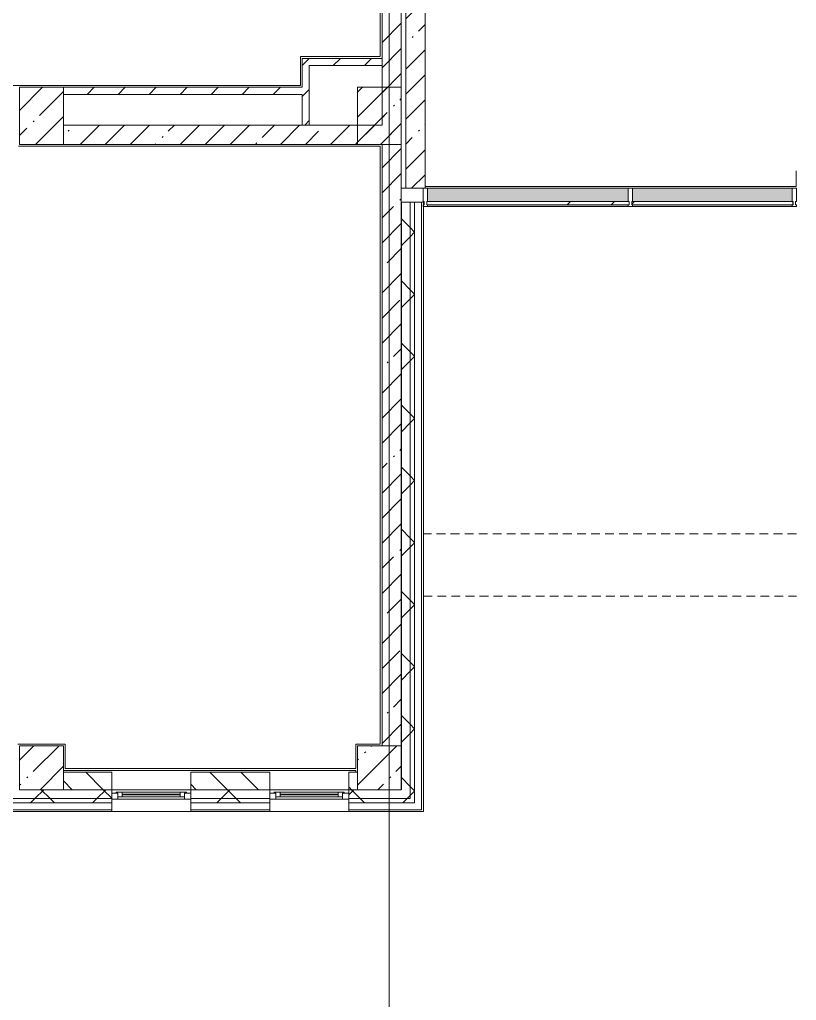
# Model space of a CAD drawing. Header units: millimetres. Extents: x -5524 to 188159, y -8553 to 29000.
# Drawn here: x 141499 to 150351, y 1150 to 12321 of the extents above; entities that cross this region are included whole.
import ezdxf

# ---------------------------------------------------------------- set-up
doc = ezdxf.new("R2010")
doc.units = ezdxf.units.MM
doc.linetypes.add('200_ШТРИХ__ш1_п0_6_', pattern=[160, 100, -60])
doc.linetypes.add('Осевая', pattern=[3175, 635, -476.25, 1587.5, -476.25])
for name, color, linetype, lineweight in [('A-DETL-MBND-1', 7, '200_ШТРИХ__ш1_п0_6_', 9), ('A-GLAZ-2', 7, 'Continuous', 5), ('A-GLAZ-CURT-1', 7, 'Continuous', 5), ('A-GLAZ-CWMG-1', 7, 'Continuous', 5), ('A-WALL', 7, 'Continuous', 9), ('A-WALL-7', 7, 'Continuous', 5), ('I-WALL-2', 7, 'Continuous', 5), ('S-COLS-2', 7, 'Continuous', 5), ('Оси', 7, 'Continuous', 9), ('Оси-2', 7, 'Осевая', 9)]:
    doc.layers.add(name, color=color, linetype=linetype, lineweight=lineweight)
doc.layers.add('A-FLOR-2', color=7, linetype='Continuous', lineweight=5, true_color=0xaaaaaa)
doc.layers.add('A-GLAZ-CWMG-2', color=7, linetype='Continuous', lineweight=5, true_color=0x383e42)
pattern_1 = [(45, (61148.7, 0), (-285.1231, 285.1231), []), (45, (61433.8, 0), (-285.1231, 285.1231), [504.031, -100.806, 16.764, -84.042])]
pattern_2 = [(45, (61148.7, 0), (-353.5534, 353.5534), []), (135, (61148.7, 0), (-353.5534, -353.5534), [])]
pattern_3 = [(45, (61148.7, 0), (-176.7767, 176.7767), [])]

# ---------------------------------------------------------------- blocks, each defined once
blk = doc.blocks.new('BSC_Колонна _Прямоугольная - 500х500-V63-3_7_1_птичка')
at = {"layer": 'S-COLS-2'}
h = blk.add_hatch(dxfattribs=at)
h.set_pattern_fill('FP_50', color=256, style=0, pattern_type=2)
h.set_pattern_definition([(45, (-80600, -3800), (-285.1231, 285.1231), []), (45, (-80314.88, -3800), (-285.1231, 285.1231), [504.031, -100.806, 16.764, -84.042])])
h.paths.add_polyline_path([(-250, -250), (250, -250), (250, 250), (-250, 250)])
for p, q in [((250, 250), (-250, 250)), ((-250, 250), (-250, -250)), ((250, -250), (250, 250)), ((-250, -250), (250, -250))]:
    blk.add_line(p, q, dxfattribs=at)
blk = doc.blocks.new('120_Окно_СКБ_1Ст - 120_Окно_СКБ_1Ст 900х2500_h_-19906774-3_7_1_птичка')
at = {"layer": 'A-GLAZ-2'}
for p, q in [((-450, -75), (-450, -5)), ((-450, -5), (-380, -5)), ((450, -5), (-450, -5)), ((-380, -75), (-450, -75)), ((-450, -75), (-400, -75)), ((-380, -75), (-400, -75)), ((-400, -75), (-400, -85)), ((-400, -85), (400, -85)), ((400, -85), (-400, -85)), ((-380, -5), (-380, -75)), ((380, -35), (-380, -35)), ((-380, -35), (-380, -75)), ((-330, -85), (-330, -35)), ((-330, -55), (330, -55)), ((330, -65), (-330, -65)), ((330, -85), (330, -35)), ((380, -75), (380, -5)), ((380, -5), (450, -5)), ((380, -75), (380, -35)), ((450, -75), (380, -75)), ((400, -75), (380, -75)), ((400, -75), (450, -75)), ((400, -85), (400, -75)), ((450, -5), (450, -75))]:
    blk.add_line(p, q, dxfattribs=at)
blk = doc.blocks.new('Системная панель - Стекло - 40мм-33184352-3_7_1_птичка')
at = {"layer": 'A-GLAZ-CURT-1'}
h = blk.add_hatch(dxfattribs=at)
h.set_pattern_fill('FP_126', color=256, style=0, pattern_type=2)
h.set_pattern_definition([(45, (-86642.5, -9710), (-1414.214, 1414.214), [1000, -3000]), (45, (-87642.5, -10210), (-1414.214, 1414.214), [3000, -1000]), (45, (-85642.5, -10710), (-1414.214, 1414.214), [1000, -3000])])
h.paths.add_polyline_path([(1153, 0), (1153, 40), (-1153, 40), (-1153, 0), (557, 0)])
for p, q in [((1153, 40), (-1153, 40)), ((-1153, 40), (-1153, 0)), ((-1153, 0), (1153, 0)), ((1153, 0), (1153, 40))]:
    blk.add_line(p, q, dxfattribs=at)
blk = doc.blocks.new('Системная панель - Стекло - 40мм-33184353-3_7_1_птичка')
at = {"layer": 'A-GLAZ-CURT-1'}
h = blk.add_hatch(dxfattribs=at)
h.set_pattern_fill('FP_127', color=256, style=0, pattern_type=2)
h.set_pattern_definition([(45, (-88744.2, -9710), (-1414.214, 1414.214), [1000, -3000]), (45, (-89744.2, -10210), (-1414.214, 1414.214), [3000, -1000]), (45, (-87744.2, -10710), (-1414.214, 1414.214), [1000, -3000])])
h.paths.add_polyline_path([(919, 0), (919, 40), (-919, 40), (-919, 0), (320, 0)])
for p, q in [((919, 40), (-919, 40)), ((-919, 40), (-919, 0)), ((-919, 0), (919, 0)), ((919, 0), (919, 40))]:
    blk.add_line(p, q, dxfattribs=at)
blk = doc.blocks.new('Прямоугольный импост - Импост структурный с накладкой - 190мм-33184356-3_7_1_птичка')
at = {"layer": 'A-GLAZ-CWMG-1'}
for p, q in [((-50, 0), (-50, 17)), ((-50, 17), (0, 17)), ((-40, 0), (-50, 0)), ((-40, -40), (-40, 0)), ((0, 0), (-10, 0)), ((-10, 0), (-10, -40)), ((0, 17), (0, 0)), ((-50, -190), (-50, -40)), ((-50, -40), (-40, -40)), ((-10, -40), (0, -40)), ((0, -40), (0, -190)), ((0, -190), (-50, -190))]:
    blk.add_line(p, q, dxfattribs=at)
blk = doc.blocks.new('Прямоугольный импост - Импост структурный с накладкой - 190мм-33184358-3_7_1_птичка')
at = {"layer": 'A-GLAZ-CWMG-1'}
for p, q in [((0, 17), (-50, 17)), ((-50, 17), (-50, 0)), ((-50, 0), (-40, 0)), ((-40, 0), (-40, -40)), ((-10, -40), (-10, 0)), ((-10, 0), (0, 0)), ((0, 0), (0, 17)), ((-40, -40), (-50, -40)), ((-50, -40), (-50, -190)), ((0, -40), (-10, -40)), ((0, -190), (0, -40)), ((-50, -190), (0, -190))]:
    blk.add_line(p, q, dxfattribs=at)
blk = doc.blocks.new('Прямоугольный импост - Импост структурный с накладкой - 190мм-33184349-3_7_1_птичка')
at = {"layer": 'A-GLAZ-CWMG-1'}
for p, q in [((-25, 0), (-25, 17)), ((-25, 17), (25, 17)), ((-15, 0), (-25, 0)), ((-15, -40), (-15, 0)), ((25, 0), (15, 0)), ((15, 0), (15, -40)), ((25, 17), (25, 0)), ((-25, -190), (-25, -40)), ((-25, -40), (-15, -40)), ((15, -40), (25, -40)), ((25, -40), (25, -190)), ((25, -190), (-25, -190))]:
    blk.add_line(p, q, dxfattribs=at)
blk = doc.blocks.new('Прямоугольный импост - Импост структурный с накладкой - 190мм-23186050-3_7_1_птичка')
at = {"layer": 'A-GLAZ-CWMG-2'}
for points in [[(85000, 10250), (87285, 10250), (87285, 10400), (85000, 10400)], [(85000, 10193), (87285, 10193), (87285, 10210), (85000, 10210)]]:
    blk.add_hatch(color=256, dxfattribs=at).paths.add_polyline_path(points)
at = {"layer": 'A-GLAZ-CWMG-1'}
for p, q in [((85000, 10400), (87285, 10400)), ((85000, 10193), (87285, 10193))]:
    blk.add_line(p, q, dxfattribs=at)
blk = doc.blocks.new('Прямоугольный импост - Импост структурный с накладкой - 190мм-23186051-3_7_1_птичка')
at = {"layer": 'A-GLAZ-CWMG-2'}
for points in [[(88000, 10250), (88000, 10400), (87335, 10400), (87335, 10250)], [(87335, 10193), (88000, 10193), (88000, 10210), (87335, 10210)]]:
    blk.add_hatch(color=256, dxfattribs=at).paths.add_polyline_path(points)
at = {"layer": 'A-GLAZ-CWMG-1'}
for p, q in [((87335, 10400), (88000, 10400)), ((87335, 10193), (88000, 10193))]:
    blk.add_line(p, q, dxfattribs=at)
blk = doc.blocks.new('Прямоугольный импост - Импост структурный с накладкой - 190мм-23186052-3_7_1_птичка')
at = {"layer": 'A-GLAZ-CWMG-2'}
for points in [[(88564, 10250), (89154, 10250), (89154, 10400), (88000, 10400), (88000, 10250)], [(88564, 10193), (89154, 10193), (89154, 10210), (88000, 10210), (88000, 10193)]]:
    blk.add_hatch(color=256, dxfattribs=at).paths.add_polyline_path(points)
at = {"layer": 'A-GLAZ-CWMG-1'}
for p, q in [((88000, 10400), (89154, 10400)), ((88000, 10193), (89154, 10193))]:
    blk.add_line(p, q, dxfattribs=at)
blk = doc.blocks.new('парапет9 - парапет-22867712-3_7_1_птичка')
at = {"layer": 'A-DETL-MBND-1'}
for p, q in [((89202, 7964), (84952, 7964)), ((84952, 7255), (89202, 7255))]:
    blk.add_line(p, q, dxfattribs=at)
blk = doc.blocks.new('BSC_Колонна _Прямоугольная - 650х500-V152-3_7_1_птичка')
at = {"layer": 'S-COLS-2'}
h = blk.add_hatch(dxfattribs=at)
h.set_pattern_fill('FP_130', color=256, style=0, pattern_type=2)
h.set_pattern_definition([(135, (11225, -80600), (-285.1231, -285.1231), []), (135, (11225, -80314.88), (-285.1231, -285.1231), [504.031, -100.806, 16.764, -84.042])])
h.paths.add_polyline_path([(325, 250), (-325, 250), (-325, -250), (325, -250)])
for p, q in [((325, 250), (-325, 250)), ((-325, 250), (-325, -250)), ((325, -250), (325, 250)), ((-325, -250), (325, -250))]:
    blk.add_line(p, q, dxfattribs=at)
blk = doc.blocks.new('BSC_Колонна _Прямоугольная - 500х500-V153-3_7_1_птичка')
at = {"layer": 'S-COLS-2'}
h = blk.add_hatch(dxfattribs=at)
h.set_pattern_fill('FP_131', color=256, style=0, pattern_type=2)
h.set_pattern_definition([(45, (-84450, -3800), (-285.1231, 285.1231), []), (45, (-84164.88, -3800), (-285.1231, 285.1231), [504.031, -100.806, 16.764, -84.042])])
h.paths.add_polyline_path([(-250, -250), (250, -250), (250, 250), (-250, 250), (-250, -99)])
for p, q in [((250, 250), (-250, 250)), ((-250, 250), (-250, -250)), ((250, -250), (250, 250)), ((-250, -250), (250, -250))]:
    blk.add_line(p, q, dxfattribs=at)

msp = doc.modelspace()

# ---------------------------------------------------------------- hatches: boundary and pattern name
at = {"layer": 'A-WALL-7'}
h = msp.add_hatch(dxfattribs=at)
h.set_pattern_fill('FP_61', color=256, style=0, pattern_type=2)
h.set_pattern_definition(pattern_2)
h.paths.add_polyline_path([(145950.3, 3450), (145950.3, 10242), (145850.3, 10242), (145850.3, 3450)])
h = msp.add_hatch(dxfattribs=at)
h.set_pattern_fill('FP_61', color=256, style=0, pattern_type=2)
h.set_pattern_definition(pattern_2)
h.paths.add_polyline_path([(145950.3, 3400), (146000.3, 3400), (146000.3, 10242), (145950.3, 10242), (145950.3, 3450)])
h = msp.add_hatch(dxfattribs=at)
h.set_pattern_fill('FP_59', color=256, style=0, pattern_type=2)
h.set_pattern_definition([(135, (61148.7, 0), (-176.7767, -176.7767), [])])
h.paths.add_polyline_path([(145248.7, 3550), (145348.7, 3550), (145348.7, 3750), (145248.7, 3750), (145248.7, 3701.2)])
h.paths.add_polyline_path([(144119.3, 3550), (144348.7, 3550), (144348.7, 3750), (143448.7, 3750), (143448.7, 3550)])
h.paths.add_polyline_path([(141228.7, 3550), (141498.7, 3550), (141498.7, 3750), (141228.7, 3750)])
h.paths.add_polyline_path([(137593.9, 3550), (138228.7, 3550), (138228.7, 3750), (137128.7, 3750), (137128.7, 3550)])
h.paths.add_polyline_path([(141998.7, 3550), (142548.7, 3550), (142548.7, 3750), (141998.7, 3750), (141998.7, 3666.7)])
h = msp.add_hatch(dxfattribs=at)
h.set_pattern_fill('FP_61', color=256, style=0, pattern_type=2)
h.set_pattern_definition(pattern_2)
h.paths.add_polyline_path([(145850.3, 3450), (145848.7, 3550), (145248.7, 3550), (145248.7, 3450), (145848.7, 3450)])
h.paths.add_polyline_path([(137593.9, 3450), (138228.7, 3450), (138228.7, 3550), (136848.7, 3550), (136848.7, 3450), (137128.7, 3450)])
h.paths.add_polyline_path([(143448.7, 3450), (144348.7, 3450), (144348.7, 3550), (143448.7, 3550)])
h.paths.add_polyline_path([(142548.7, 3450), (142548.7, 3550), (141228.7, 3550), (141228.7, 3450), (142254.9, 3450)])
h = msp.add_hatch(dxfattribs=at)
h.set_pattern_fill('FP_61', color=256, style=0, pattern_type=2)
h.set_pattern_definition(pattern_2)
h.paths.add_polyline_path([(145950.3, 3400), (145950.3, 3450), (145248.7, 3450), (145248.7, 3400), (145850.3, 3400)])
h.paths.add_polyline_path([(138228.7, 3400), (138228.7, 3450), (136848.7, 3450), (136848.7, 3400), (137593.9, 3400)])
h.paths.add_polyline_path([(141228.7, 3400), (142548.7, 3400), (142548.7, 3450), (141228.7, 3450)])
h.paths.add_polyline_path([(144119.3, 3400), (144348.7, 3400), (144348.7, 3450), (143448.7, 3450), (143448.7, 3400)])
at = {"layer": 'I-WALL-2'}
h = msp.add_hatch(dxfattribs=at)
h.set_pattern_fill('FP_57', color=256, style=0, pattern_type=2)
h.set_pattern_definition(pattern_1)
h.paths.add_polyline_path([(145983.7, 10400), (146118.7, 10400), (146118.7, 19100), (145898.7, 19100), (145898.7, 10400)])
h = msp.add_hatch(dxfattribs=at)
h.set_pattern_fill('FP_57', color=256, style=0, pattern_type=2)
h.set_pattern_definition(pattern_1)
h.paths.add_polyline_path([(145628.7, 4050), (145848.7, 4050), (145848.7, 15130), (145628.7, 15130), (145628.7, 4279.6)])
h = msp.add_hatch(dxfattribs=at)
h.set_pattern_fill('FP_62', color=256, style=0, pattern_type=2)
h.set_pattern_definition(pattern_3)
h.paths.add_polyline_path([(144718.7, 11120), (144798.7, 11120), (144798.7, 11880), (144718.7, 11880), (144718.7, 11221)])
h = msp.add_hatch(dxfattribs=at)
h.set_pattern_fill('FP_62', color=256, style=0, pattern_type=2)
h.set_pattern_definition(pattern_3)
h.paths.add_polyline_path([(145628.7, 11800), (145628.7, 11880), (144798.7, 11880), (144798.7, 11800)])
h = msp.add_hatch(dxfattribs=at)
h.set_pattern_fill('FP_62', color=256, style=0, pattern_type=2)
h.set_pattern_definition(pattern_3)
h.paths.add_polyline_path([(144718.7, 11470), (144718.7, 11550), (141998.7, 11550), (141998.7, 11470), (144119.3, 11470)])
h = msp.add_hatch(dxfattribs=at)
h.set_pattern_fill('FP_57', color=256, style=0, pattern_type=2)
h.set_pattern_definition(pattern_1)
h.paths.add_polyline_path([(144119.3, 10900), (145628.7, 10900), (145628.7, 11120), (141998.7, 11120), (141998.7, 10900)])
at = {"layer": 'S-COLS-2'}
h = msp.add_hatch(dxfattribs=at)
h.set_pattern_fill('FP_57', color=256, style=0, pattern_type=2)
h.set_pattern_definition(pattern_1)
h.paths.add_polyline_path([(145348.7, 10900), (145848.7, 10900), (145848.7, 11550), (145348.7, 11550), (145348.7, 11221)])

# ---------------------------------------------------------------- linework, layer by layer
at = {"layer": 'A-DETL-MBND-1'}
for p, q in [((145848.7, 10400), (145898.7, 10400)), ((146098.7, 10242), (146098.7, 10250))]:
    msp.add_line(p, q, dxfattribs=at)
at = {"layer": 'A-FLOR-2'}
for p, q in [((145608.7, 11900), (145608.7, 15130)), ((144699.2, 11570), (144699.2, 11900)), ((144699.2, 11900), (145608.7, 11900)), ((141067.7, 11570), (144699.2, 11570)), ((145608.7, 10879), (141484.7, 10879)), ((145608.7, 4070), (145608.7, 10879)), ((150347.7, 10420), (150347.7, 10600)), ((146118.7, 10420), (150347.7, 10420)), ((141478.7, 4070), (142018.7, 4070)), ((142018.7, 4070), (142018.7, 3790)), ((145328.7, 3790), (145328.7, 4070)), ((145328.7, 4070), (145608.7, 4070)), ((142018.7, 3790), (145328.7, 3790))]:
    msp.add_line(p, q, dxfattribs=at)
at = {"layer": 'A-WALL'}
for p, q in [((145628.7, 11800), (145628.7, 11880)), ((144718.7, 11120), (144798.7, 11120)), ((145950.3, 10242), (145950.3, 3450)), ((146000.3, 10242), (146000.3, 3400)), ((146080.3, 10242), (146080.3, 3320)), ((142548.7, 3550), (141998.7, 3550)), ((144348.7, 3550), (143448.7, 3550)), ((145348.7, 3550), (145248.7, 3550)), ((141228.7, 3450), (142548.7, 3450)), ((141228.7, 3400), (142548.7, 3400)), ((143448.7, 3450), (144348.7, 3450)), ((143448.7, 3400), (144348.7, 3400)), ((145248.7, 3450), (145950.3, 3450)), ((145248.7, 3400), (146000.3, 3400)), ((141228.7, 3320), (142548.7, 3320)), ((143448.7, 3320), (144348.7, 3320)), ((145248.7, 3320), (146080.3, 3320))]:
    msp.add_line(p, q, dxfattribs=at)
at = {"layer": 'A-WALL-7'}
for p, q in [((146100.3, 10242), (145850.3, 10242)), ((145850.3, 10242), (145850.3, 3550)), ((146100.3, 3300), (146100.3, 10242)), ((142548.7, 3750), (141998.7, 3750)), ((142548.7, 3300), (142548.7, 3750)), ((143448.7, 3750), (143448.7, 3300)), ((144348.7, 3750), (143448.7, 3750)), ((144348.7, 3300), (144348.7, 3750)), ((145248.7, 3750), (145248.7, 3300)), ((145348.7, 3750), (145248.7, 3750)), ((142548.7, 3550), (143448.7, 3550)), ((144348.7, 3550), (145248.7, 3550)), ((146100.3, 3300), (137006.7, 3300))]:
    msp.add_line(p, q, dxfattribs=at)
at = {"layer": 'I-WALL-2'}
for p, q in [((145898.7, 19100), (145898.7, 10400)), ((145628.7, 15130), (145628.7, 11880)), ((145848.7, 4050), (145848.7, 15130)), ((146118.7, 10400), (146118.7, 13400)), ((144718.7, 11880), (144718.7, 11550)), ((145628.7, 11880), (144718.7, 11880)), ((144798.7, 11120), (144798.7, 11800)), ((144798.7, 11800), (145628.7, 11800)), ((145628.7, 11800), (145628.7, 11120)), ((144718.7, 11550), (141998.7, 11550)), ((141998.7, 11470), (144718.7, 11470)), ((144718.7, 11470), (144718.7, 11120)), ((144718.7, 11120), (141998.7, 11120)), ((145628.7, 11120), (144798.7, 11120)), ((141998.7, 10900), (145628.7, 10900)), ((145628.7, 10900), (145628.7, 4050)), ((145898.7, 10400), (146118.7, 10400)), ((141998.7, 3770), (145328.7, 3770)), ((145328.7, 3750), (145328.7, 3770)), ((143448.7, 3550), (142548.7, 3550)), ((145248.7, 3550), (144348.7, 3550))]:
    msp.add_line(p, q, dxfattribs=at)
at = {"layer": 'S-COLS-2'}
for p, q in [((145848.7, 11550), (145348.7, 11550)), ((145348.7, 11550), (145348.7, 10900)), ((145848.7, 10900), (145848.7, 11550)), ((145348.7, 10900), (145848.7, 10900))]:
    msp.add_line(p, q, dxfattribs=at)
at = {"layer": 'Оси'}
for p, q in [((145708.7, 10029.8), (145708.7, 21915.1)), ((145708.7, -1906.3), (145708.7, 9979))]:
    msp.add_line(p, q, dxfattribs=at)
at = {"layer": 'Оси-2'}
msp.add_line((145708.7, 9979), (145708.7, 10029.8), dxfattribs=at)

# ---------------------------------------------------------------- block references
at = {"layer": 'A-DETL-MBND-1'}
msp.add_blockref('парапет9 - парапет-22867712-3_7_1_птичка', (61148.7, -1500), dxfattribs=at)
at = {"layer": 'A-GLAZ-2', "rotation": 180}
for p in [(142998.7, 3435), (144798.7, 3435)]:
    msp.add_blockref('120_Окно_СКБ_1Ст - 120_Окно_СКБ_1Ст 900х2500_h_-19906774-3_7_1_птичка', p, dxfattribs=at)
at = {"layer": 'A-GLAZ-CURT-1'}
for name, p in [('Системная панель - Стекло - 40мм-33184352-3_7_1_птичка', (147291.2, 10210)), ('Системная панель - Стекло - 40мм-33184353-3_7_1_птичка', (149392.9, 10210))]:
    msp.add_blockref(name, p, dxfattribs=at)
at = {"layer": 'A-GLAZ-CWMG-1', "rotation": 180}
msp.add_blockref('Прямоугольный импост - Импост структурный с накладкой - 190мм-33184358-3_7_1_птичка', (146098.7, 10210), dxfattribs=at)
at = {"layer": 'A-GLAZ-CWMG-1'}
for name in ['Прямоугольный импост - Импост структурный с накладкой - 190мм-23186050-3_7_1_птичка', 'Прямоугольный импост - Импост структурный с накладкой - 190мм-23186051-3_7_1_птичка', 'Прямоугольный импост - Импост структурный с накладкой - 190мм-23186052-3_7_1_птичка']:
    msp.add_blockref(name, (61148.7, 0), dxfattribs=at)
at = {"layer": 'A-GLAZ-CWMG-1', "extrusion": (0, 0, -1), "rotation": 180}
for name, p in [('Прямоугольный импост - Импост структурный с накладкой - 190мм-33184349-3_7_1_птичка', (-148458.7, 10210)), ('Прямоугольный импост - Импост структурный с накладкой - 190мм-33184356-3_7_1_птичка', (-150352.2, 10210))]:
    msp.add_blockref(name, p, dxfattribs=at)
at = {"layer": 'S-COLS-2', "rotation": 270.0000000000007}
msp.add_blockref('BSC_Колонна _Прямоугольная - 650х500-V152-3_7_1_птичка', (141748.7, 11225), dxfattribs=at)
at = {"layer": 'S-COLS-2'}
for name, p in [('BSC_Колонна _Прямоугольная - 500х500-V63-3_7_1_птичка', (141748.7, 3800)), ('BSC_Колонна _Прямоугольная - 500х500-V153-3_7_1_птичка', (145598.7, 3800))]:
    msp.add_blockref(name, p, dxfattribs=at)

doc.saveas('drawing.dxf')
